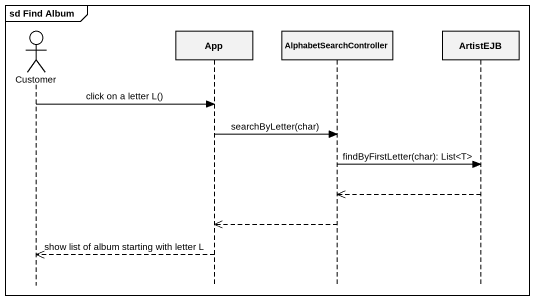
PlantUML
@startuml
mainframe sd Find Album
hide footbox
actor Customer
participant App
participant AlphabetSearchController
participant ArtistEJB

Customer -> App : click on a letter L()
App -> AlphabetSearchController : searchByLetter(char)
AlphabetSearchController -> ArtistEJB : findByFirstLetter(char): List<T>
ArtistEJB -->> AlphabetSearchController
AlphabetSearchController -->> App
App -->> Customer : show list of album starting with letter L
@enduml
